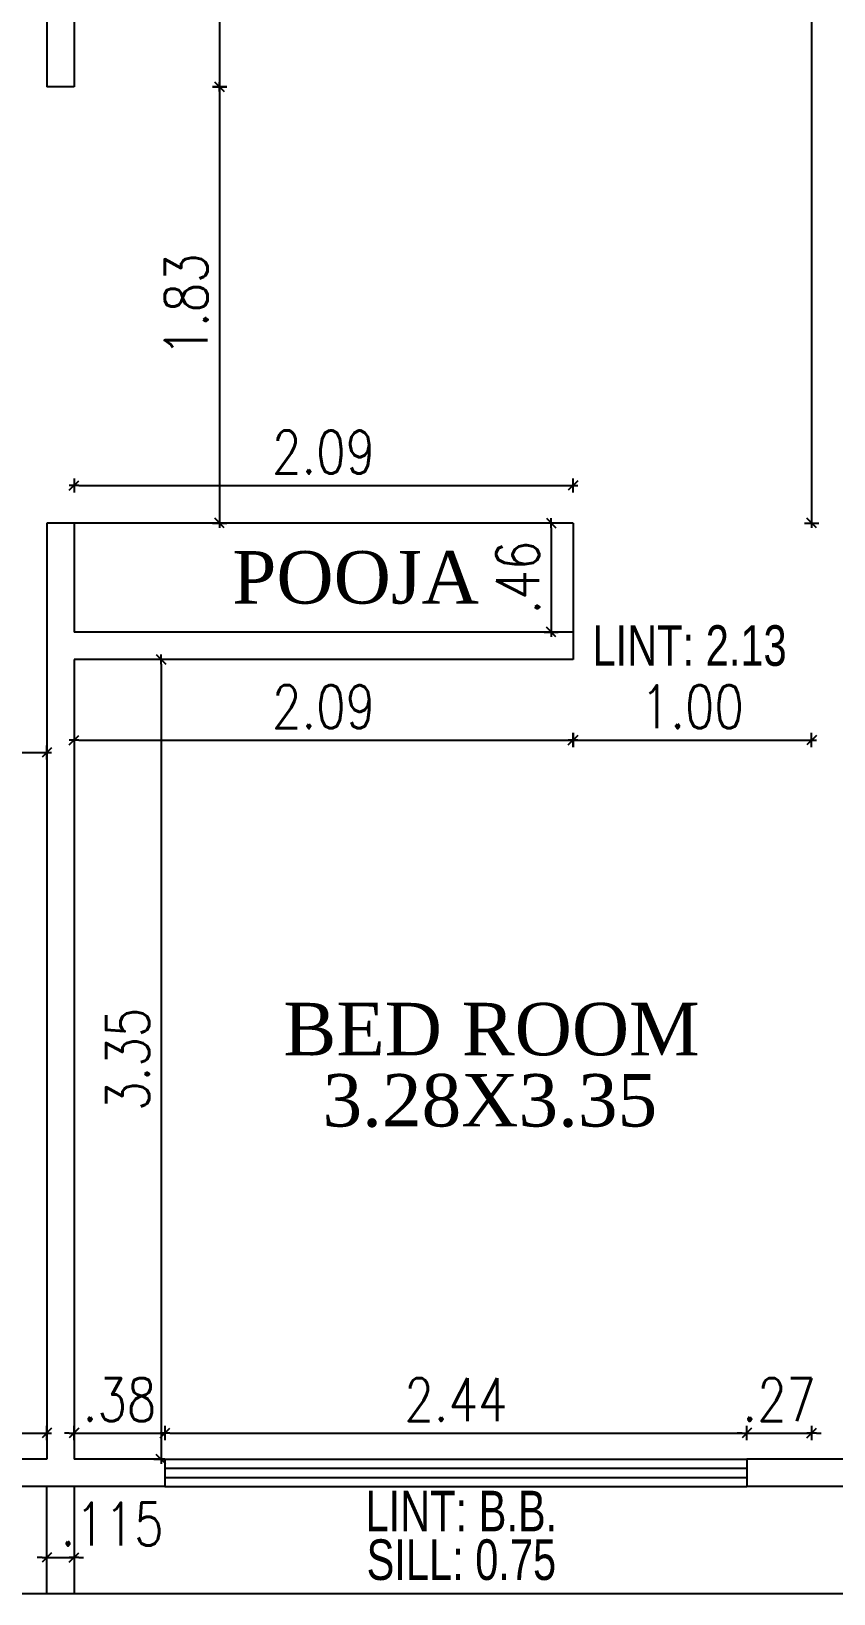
# Model space of a CAD drawing. Header units: inches. Extents: x 14235 to 14499, y 0 to 2549.
# Drawn here: x 14445.88 to 14449.24, y 2353.53 to 2360.08 of the extents above; entities that cross this region are included whole.
import ezdxf
from ezdxf.enums import TextEntityAlignment as Align

# ---------------------------------------------------------------- set-up
doc = ezdxf.new("R2010")
doc.units = ezdxf.units.IN
doc.header["$LTSCALE"] = 0.25
doc.header["$MEASUREMENT"] = 0
doc.header["$PDMODE"] = 35
for name, color, linetype in [('edges', 1, 'Continuous'), ('edges bak', 7, 'Continuous'), ('text-large', 7, 'Continuous'), ('wall', 7, 'Continuous'), ('windows', 106, 'Continuous'), ('WORK TEX', 6, 'Continuous'), ('WORKING DIM', 7, 'Continuous')]:
    doc.layers.add(name, color=color, linetype=linetype)
doc.styles.add('ARIAL', font='TIMES_0.TTF')
doc.styles.add('ARL', font='swisscl_0.ttf')
doc.styles.add('romans', font='romans.shx', dxfattribs={"width": 0.8})
doc.dimstyles.new('121', dxfattribs={"dimscale": 0.1, "dimtxt": 1.8, "dimasz": 0.2, "dimexe": 0.03125, "dimexo": 0.25, "dimgap": 0.5, "dimtad": 1, "dimzin": 4, "dimdsep": 46, "dimtxsty": 'romans', "dimblk1": 'MINITICK', "dimblk2": 'MINITICK', "dimsah": 1, "dimcen": 1, "dimse1": 1, "dimse2": 1, "dimclrd": 252, "dimclre": 256, "dimclrt": 7, "dimadec": 3, "dimazin": 0, "dimtfac": 0.8, "dimtix": 1, "dimtmove": 2, "dimatfit": 3, "dimfxl": 0, "dimtolj": 1, "dimtzin": 3, "dimarcsym": 0})

# ---------------------------------------------------------------- blocks, each defined once
blk = doc.blocks.new('MINITICK')
at = {"color": 7}
for p, q in [((1, 1), (-1, -1)), ((-1, 0), (1, 0)), ((0, -1.5), (0, 1.5))]:
    blk.add_line(p, q, dxfattribs=at)
blk = doc.blocks.new('*D2147')
at = {"layer": 'Defpoints', "color": 0, "transparency": 16777216}
for p in [(14446.0565, 2363.6217), (14446.0565, 2359.8488), (14446.6663, 2359.8488)]:
    blk.add_point(p, dxfattribs=at)
at = {"layer": 'WORKING DIM', "color": 252, "lineweight": -2, "transparency": 16777216}
blk.add_line((14446.6663, 2363.6017), (14446.6663, 2359.8688), dxfattribs=at)
at = {"layer": 'WORKING DIM', "color": 252, "lineweight": -2, "transparency": 16777216, "xscale": 0.02, "yscale": 0.02, "zscale": 0.02}
for p, rotation in [((14446.6663, 2363.6217), 90), ((14446.6663, 2359.8488), 270)]:
    blk.add_blockref('MINITICK', p, dxfattribs=dict(at, rotation=rotation))
at = {"layer": 'WORKING DIM', "color": 7, "transparency": 16777216, "insert": (14446.5263, 2361.7352), "char_height": 0.18, "attachment_point": 5, "rotation": 90, "style": 'romans'}
blk.add_mtext('\\A1;3.77', dxfattribs=at)
blk = doc.blocks.new('*D2155')
at = {"layer": 'Defpoints', "color": 0, "transparency": 16777216}
for p in [(14449.3339, 2362.7404), (14449.1483, 2358.0195), (14449.3911, 2358.0195)]:
    blk.add_point(p, dxfattribs=at)
at = {"layer": 'WORKING DIM', "color": 252, "lineweight": -2, "transparency": 16777216}
blk.add_line((14449.1483, 2362.7204), (14449.1483, 2358.0395), dxfattribs=at)
at = {"layer": 'WORKING DIM', "color": 252, "lineweight": -2, "transparency": 16777216, "xscale": 0.02, "yscale": 0.02, "zscale": 0.02}
for p, rotation in [((14449.1483, 2362.7404), 90), ((14449.1483, 2358.0195), 270)]:
    blk.add_blockref('MINITICK', p, dxfattribs=dict(at, rotation=rotation))
at = {"layer": 'WORKING DIM', "color": 7, "transparency": 16777216, "insert": (14449.0083, 2360.3799), "char_height": 0.18, "attachment_point": 5, "rotation": 90, "style": 'romans'}
blk.add_mtext('\\A1;4.72', dxfattribs=at)
blk = doc.blocks.new('*D2163')
at = {"layer": 'Defpoints', "color": 0, "transparency": 16777216}
for p in [(14447.9734, 2358.0195), (14447.9734, 2357.5622), (14448.0565, 2357.5622)]:
    blk.add_point(p, dxfattribs=at)
at = {"layer": 'WORKING DIM', "color": 252, "lineweight": -2, "transparency": 16777216}
blk.add_line((14448.0565, 2357.9995), (14448.0565, 2357.5822), dxfattribs=at)
at = {"layer": 'WORKING DIM', "color": 252, "lineweight": -2, "transparency": 16777216, "xscale": 0.02, "yscale": 0.02, "zscale": 0.02}
for p, rotation in [((14448.0565, 2358.0195), 90), ((14448.0565, 2357.5622), 270)]:
    blk.add_blockref('MINITICK', p, dxfattribs=dict(at, rotation=rotation))
at = {"layer": 'WORKING DIM', "color": 7, "transparency": 16777216, "insert": (14447.9165, 2357.7909), "char_height": 0.18, "attachment_point": 5, "rotation": 90, "style": 'romans'}
blk.add_mtext('\\A1;.46', dxfattribs=at)
blk = doc.blocks.new('*D2164')
at = {"layer": 'Defpoints', "color": 0, "transparency": 16777216}
for p in [(14448.1483, 2358.1769), (14446.0565, 2357.7909), (14448.1483, 2357.7909)]:
    blk.add_point(p, dxfattribs=at)
at = {"layer": 'WORKING DIM', "color": 252, "lineweight": -2, "transparency": 16777216}
blk.add_line((14446.0765, 2358.1769), (14448.1283, 2358.1769), dxfattribs=at)
at = {"layer": 'WORKING DIM', "color": 252, "lineweight": -2, "transparency": 16777216, "xscale": 0.02, "yscale": 0.02, "zscale": 0.02, "rotation": 180}
blk.add_blockref('MINITICK', (14446.0565, 2358.1769), dxfattribs=at)
at = {"layer": 'WORKING DIM', "color": 252, "lineweight": -2, "transparency": 16777216, "xscale": 0.02, "yscale": 0.02, "zscale": 0.02}
blk.add_blockref('MINITICK', (14448.1483, 2358.1769), dxfattribs=at)
at = {"layer": 'WORKING DIM', "color": 7, "transparency": 16777216, "insert": (14447.1024, 2358.3169), "char_height": 0.18, "attachment_point": 5, "style": 'romans'}
blk.add_mtext('\\A1;2.09', dxfattribs=at)
blk = doc.blocks.new('*D2165')
at = {"layer": 'Defpoints', "color": 0, "transparency": 16777216}
for p in [(14446.0565, 2357.4479), (14448.1483, 2357.4479), (14448.1483, 2357.1093)]:
    blk.add_point(p, dxfattribs=at)
at = {"layer": 'WORKING DIM', "color": 252, "lineweight": -2, "transparency": 16777216}
blk.add_line((14446.0765, 2357.1093), (14448.1283, 2357.1093), dxfattribs=at)
at = {"layer": 'WORKING DIM', "color": 252, "lineweight": -2, "transparency": 16777216, "xscale": 0.02, "yscale": 0.02, "zscale": 0.02, "rotation": 180}
blk.add_blockref('MINITICK', (14446.0565, 2357.1093), dxfattribs=at)
at = {"layer": 'WORKING DIM', "color": 252, "lineweight": -2, "transparency": 16777216, "xscale": 0.02, "yscale": 0.02, "zscale": 0.02}
blk.add_blockref('MINITICK', (14448.1483, 2357.1093), dxfattribs=at)
at = {"layer": 'WORKING DIM', "color": 7, "transparency": 16777216, "insert": (14447.1024, 2357.2493), "char_height": 0.18, "attachment_point": 5, "style": 'romans'}
blk.add_mtext('\\A1;2.09', dxfattribs=at)
blk = doc.blocks.new('*D1748')
at = {"layer": 'Defpoints', "color": 0, "transparency": 16777216}
for p in [(14448.1483, 2357.4479), (14449.1483, 2357.4479), (14449.1483, 2357.1093)]:
    blk.add_point(p, dxfattribs=at)
at = {"layer": 'WORKING DIM', "color": 252, "lineweight": -2, "transparency": 16777216}
blk.add_line((14448.1683, 2357.1093), (14449.1283, 2357.1093), dxfattribs=at)
at = {"layer": 'WORKING DIM', "color": 252, "lineweight": -2, "transparency": 16777216, "xscale": 0.02, "yscale": 0.02, "zscale": 0.02, "rotation": 180}
blk.add_blockref('MINITICK', (14448.1483, 2357.1093), dxfattribs=at)
at = {"layer": 'WORKING DIM', "color": 252, "lineweight": -2, "transparency": 16777216, "xscale": 0.02, "yscale": 0.02, "zscale": 0.02}
blk.add_blockref('MINITICK', (14449.1483, 2357.1093), dxfattribs=at)
at = {"layer": 'WORKING DIM', "color": 7, "transparency": 16777216, "insert": (14448.6483, 2357.2493), "char_height": 0.18, "attachment_point": 5, "style": 'romans'}
blk.add_mtext('\\A1;1.00', dxfattribs=at)
blk = doc.blocks.new('*D2166')
at = {"layer": 'Defpoints', "color": 0, "transparency": 16777216}
for p in [(14446.2997, 2357.4479), (14446.2997, 2354.0942), (14446.4209, 2354.0942)]:
    blk.add_point(p, dxfattribs=at)
at = {"layer": 'WORKING DIM', "color": 252, "lineweight": -2, "transparency": 16777216}
blk.add_line((14446.4209, 2357.4279), (14446.4209, 2354.1142), dxfattribs=at)
at = {"layer": 'WORKING DIM', "color": 252, "lineweight": -2, "transparency": 16777216, "xscale": 0.02, "yscale": 0.02, "zscale": 0.02}
for p, rotation in [((14446.4209, 2357.4479), 90), ((14446.4209, 2354.0942), 270)]:
    blk.add_blockref('MINITICK', p, dxfattribs=dict(at, rotation=rotation))
at = {"layer": 'WORKING DIM', "color": 7, "transparency": 16777216, "insert": (14446.2809, 2355.771), "char_height": 0.18, "attachment_point": 5, "rotation": 90, "style": 'romans'}
blk.add_mtext('\\A1;3.35', dxfattribs=at)
blk = doc.blocks.new('*D2167')
at = {"layer": 'Defpoints', "color": 0, "transparency": 16777216}
for p in [(14446.4376, 2354.2036), (14446.0565, 2354.0942), (14446.4376, 2354.0942)]:
    blk.add_point(p, dxfattribs=at)
at = {"layer": 'WORKING DIM', "color": 252, "lineweight": -2, "transparency": 16777216}
for p, q in [((14446.0365, 2354.2036), (14446.0165, 2354.2036)), ((14446.0565, 2354.2036), (14446.4376, 2354.2036)), ((14446.4576, 2354.2036), (14446.4776, 2354.2036))]:
    blk.add_line(p, q, dxfattribs=at)
at = {"layer": 'WORKING DIM', "color": 252, "lineweight": -2, "transparency": 16777216, "xscale": 0.02, "yscale": 0.02, "zscale": 0.02}
blk.add_blockref('MINITICK', (14446.0565, 2354.2036), dxfattribs=at)
at = {"layer": 'WORKING DIM', "color": 252, "lineweight": -2, "transparency": 16777216, "xscale": 0.02, "yscale": 0.02, "zscale": 0.02, "rotation": 180}
blk.add_blockref('MINITICK', (14446.4376, 2354.2036), dxfattribs=at)
at = {"layer": 'WORKING DIM', "color": 7, "transparency": 16777216, "insert": (14446.2471, 2354.3436), "char_height": 0.18, "attachment_point": 5, "style": 'romans'}
blk.add_mtext('\\A1;.38', dxfattribs=at)
blk = doc.blocks.new('*D2168')
at = {"layer": 'Defpoints', "color": 0, "transparency": 16777216}
for p in [(14448.8766, 2354.2036), (14446.4376, 2354.0942), (14448.8766, 2354.0942)]:
    blk.add_point(p, dxfattribs=at)
at = {"layer": 'WORKING DIM', "color": 252, "lineweight": -2, "transparency": 16777216}
blk.add_line((14446.4576, 2354.2036), (14448.8566, 2354.2036), dxfattribs=at)
at = {"layer": 'WORKING DIM', "color": 252, "lineweight": -2, "transparency": 16777216, "xscale": 0.02, "yscale": 0.02, "zscale": 0.02, "rotation": 180}
blk.add_blockref('MINITICK', (14446.4376, 2354.2036), dxfattribs=at)
at = {"layer": 'WORKING DIM', "color": 252, "lineweight": -2, "transparency": 16777216, "xscale": 0.02, "yscale": 0.02, "zscale": 0.02}
blk.add_blockref('MINITICK', (14448.8766, 2354.2036), dxfattribs=at)
at = {"layer": 'WORKING DIM', "color": 7, "transparency": 16777216, "insert": (14447.6571, 2354.3436), "char_height": 0.18, "attachment_point": 5, "style": 'romans'}
blk.add_mtext('\\A1;2.44', dxfattribs=at)
blk = doc.blocks.new('*D2169')
at = {"layer": 'Defpoints', "color": 0, "transparency": 16777216}
for p in [(14449.1483, 2354.2036), (14448.8766, 2353.9799), (14449.1483, 2353.9799)]:
    blk.add_point(p, dxfattribs=at)
at = {"layer": 'WORKING DIM', "color": 252, "lineweight": -2, "transparency": 16777216}
for p, q in [((14448.8566, 2354.2036), (14448.8366, 2354.2036)), ((14448.8766, 2354.2036), (14449.1483, 2354.2036)), ((14449.1683, 2354.2036), (14449.1883, 2354.2036))]:
    blk.add_line(p, q, dxfattribs=at)
at = {"layer": 'WORKING DIM', "color": 252, "lineweight": -2, "transparency": 16777216, "xscale": 0.02, "yscale": 0.02, "zscale": 0.02}
blk.add_blockref('MINITICK', (14448.8766, 2354.2036), dxfattribs=at)
at = {"layer": 'WORKING DIM', "color": 252, "lineweight": -2, "transparency": 16777216, "xscale": 0.02, "yscale": 0.02, "zscale": 0.02, "rotation": 180}
blk.add_blockref('MINITICK', (14449.1483, 2354.2036), dxfattribs=at)
at = {"layer": 'WORKING DIM', "color": 7, "transparency": 16777216, "insert": (14449.0125, 2354.3436), "char_height": 0.18, "attachment_point": 5, "style": 'romans'}
blk.add_mtext('\\A1;.27', dxfattribs=at)
blk = doc.blocks.new('*D2170')
at = {"layer": 'Defpoints', "color": 0, "transparency": 16777216}
for p in [(14445.9422, 2354.2036), (14445.18, 2354.0942), (14445.9422, 2354.0942)]:
    blk.add_point(p, dxfattribs=at)
at = {"layer": 'WORKING DIM', "color": 252, "lineweight": -2, "transparency": 16777216}
blk.add_line((14445.2, 2354.2036), (14445.9222, 2354.2036), dxfattribs=at)
at = {"layer": 'WORKING DIM', "color": 252, "lineweight": -2, "transparency": 16777216, "xscale": 0.02, "yscale": 0.02, "zscale": 0.02, "rotation": 180}
blk.add_blockref('MINITICK', (14445.18, 2354.2036), dxfattribs=at)
at = {"layer": 'WORKING DIM', "color": 252, "lineweight": -2, "transparency": 16777216, "xscale": 0.02, "yscale": 0.02, "zscale": 0.02}
blk.add_blockref('MINITICK', (14445.9422, 2354.2036), dxfattribs=at)
at = {"layer": 'WORKING DIM', "color": 7, "transparency": 16777216, "insert": (14445.5611, 2354.3436), "char_height": 0.18, "attachment_point": 5, "style": 'romans'}
blk.add_mtext('\\A1;.76', dxfattribs=at)
blk = doc.blocks.new('*D2174')
at = {"layer": 'Defpoints', "color": 0, "transparency": 16777216}
for p in [(14444.9413, 2357.4479), (14445.9422, 2357.4479), (14445.9422, 2357.0573)]:
    blk.add_point(p, dxfattribs=at)
at = {"layer": 'WORKING DIM', "color": 252, "lineweight": -2, "transparency": 16777216}
blk.add_line((14444.9613, 2357.0573), (14445.9222, 2357.0573), dxfattribs=at)
at = {"layer": 'WORKING DIM', "color": 252, "lineweight": -2, "transparency": 16777216, "xscale": 0.02, "yscale": 0.02, "zscale": 0.02, "rotation": 180}
blk.add_blockref('MINITICK', (14444.9413, 2357.0573), dxfattribs=at)
at = {"layer": 'WORKING DIM', "color": 252, "lineweight": -2, "transparency": 16777216, "xscale": 0.02, "yscale": 0.02, "zscale": 0.02}
blk.add_blockref('MINITICK', (14445.9422, 2357.0573), dxfattribs=at)
at = {"layer": 'WORKING DIM', "color": 7, "transparency": 16777216, "insert": (14445.4418, 2357.1973), "char_height": 0.18, "attachment_point": 5, "style": 'romans'}
blk.add_mtext('\\A1;1.00', dxfattribs=at)
blk = doc.blocks.new('*D2175')
at = {"layer": 'Defpoints', "color": 0, "transparency": 16777216}
for p in [(14446.2422, 2359.8488), (14446.2422, 2358.0195), (14446.6663, 2358.0195)]:
    blk.add_point(p, dxfattribs=at)
at = {"layer": 'WORKING DIM', "color": 252, "lineweight": -2, "transparency": 16777216}
blk.add_line((14446.6663, 2359.8288), (14446.6663, 2358.0395), dxfattribs=at)
at = {"layer": 'WORKING DIM', "color": 252, "lineweight": -2, "transparency": 16777216, "xscale": 0.02, "yscale": 0.02, "zscale": 0.02}
for p, rotation in [((14446.6663, 2359.8488), 90), ((14446.6663, 2358.0195), 270)]:
    blk.add_blockref('MINITICK', p, dxfattribs=dict(at, rotation=rotation))
at = {"layer": 'WORKING DIM', "color": 7, "transparency": 16777216, "insert": (14446.5263, 2358.9342), "char_height": 0.18, "attachment_point": 5, "rotation": 90, "style": 'romans'}
blk.add_mtext('\\A1;1.83', dxfattribs=at)
blk = doc.blocks.new('*D1749')
at = {"layer": 'Defpoints', "color": 0, "transparency": 16777216}
for p in [(14445.9422, 2360.2388), (14444.9413, 2360.0345), (14445.9422, 2360.0345)]:
    blk.add_point(p, dxfattribs=at)
at = {"layer": 'WORKING DIM', "color": 252, "lineweight": -2, "transparency": 16777216}
blk.add_line((14444.9613, 2360.2388), (14445.9222, 2360.2388), dxfattribs=at)
at = {"layer": 'WORKING DIM', "color": 252, "lineweight": -2, "transparency": 16777216, "xscale": 0.02, "yscale": 0.02, "zscale": 0.02, "rotation": 180}
blk.add_blockref('MINITICK', (14444.9413, 2360.2388), dxfattribs=at)
at = {"layer": 'WORKING DIM', "color": 252, "lineweight": -2, "transparency": 16777216, "xscale": 0.02, "yscale": 0.02, "zscale": 0.02}
blk.add_blockref('MINITICK', (14445.9422, 2360.2388), dxfattribs=at)
at = {"layer": 'WORKING DIM', "color": 7, "transparency": 16777216, "insert": (14445.4418, 2360.3788), "char_height": 0.18, "attachment_point": 5, "style": 'romans'}
blk.add_mtext('\\A1;1.00', dxfattribs=at)
blk = doc.blocks.new('*D1806')
at = {"layer": 'Defpoints', "color": 0, "transparency": 16777216}
for p in [(14445.9422, 2353.6584), (14446.0565, 2353.6819), (14446.0565, 2353.6584)]:
    blk.add_point(p, dxfattribs=at)
at = {"layer": 'WORKING DIM', "color": 252, "lineweight": -2, "transparency": 16777216}
for p, q in [((14445.9222, 2353.6819), (14445.9022, 2353.6819)), ((14445.9422, 2353.6819), (14446.0565, 2353.6819)), ((14446.0765, 2353.6819), (14446.0965, 2353.6819))]:
    blk.add_line(p, q, dxfattribs=at)
at = {"layer": 'WORKING DIM', "color": 252, "lineweight": -2, "transparency": 16777216, "xscale": 0.02, "yscale": 0.02, "zscale": 0.02}
blk.add_blockref('MINITICK', (14445.9422, 2353.6819), dxfattribs=at)
at = {"layer": 'WORKING DIM', "color": 252, "lineweight": -2, "transparency": 16777216, "xscale": 0.02, "yscale": 0.02, "zscale": 0.02, "rotation": 180}
blk.add_blockref('MINITICK', (14446.0565, 2353.6819), dxfattribs=at)
at = {"layer": 'WORKING DIM', "color": 7, "transparency": 16777216, "insert": (14446.2161, 2353.8219), "char_height": 0.18, "attachment_point": 5, "style": 'romans'}
blk.add_mtext('\\A1;.115', dxfattribs=at)

msp = doc.modelspace()

# ---------------------------------------------------------------- linework, layer by layer
at = {"layer": 'edges', "ltscale": 0.4}
msp.add_line((14463.7775, 2353.5299), (14441.9407, 2353.5299), dxfattribs=at)
msp.add_lwpolyline([(14446.0565, 2353.9799), (14446.0565, 2353.5299), (14445.9422, 2353.5299), (14445.9422, 2353.9799)], dxfattribs=at)
at = {"layer": 'edges bak'}
for p, q in [((14446.9869, 2358.0195), (14446.0565, 2358.0195)), ((14448.1483, 2358.0195), (14446.9869, 2358.0195))]:
    msp.add_line(p, q, dxfattribs=at)
at = {"layer": 'wall'}
for p, q in [((14445.9422, 2363.6217), (14445.9422, 2359.8488)), ((14446.0565, 2363.6217), (14446.0565, 2359.8488)), ((14446.0565, 2359.8488), (14445.9422, 2359.8488)), ((14445.9422, 2358.0195), (14445.9422, 2354.0942)), ((14446.0565, 2358.0195), (14445.9422, 2358.0195)), ((14446.0565, 2358.0195), (14446.0565, 2357.5622)), ((14448.1483, 2358.0195), (14448.1483, 2357.4479)), ((14448.1483, 2357.5622), (14446.0565, 2357.5622)), ((14446.0565, 2357.4479), (14446.0565, 2354.0942)), ((14448.1483, 2357.4479), (14446.0565, 2357.4479)), ((14445.9422, 2354.0942), (14445.18, 2354.0942)), ((14446.4376, 2354.0942), (14446.0565, 2354.0942)), ((14446.4376, 2354.0942), (14446.4376, 2353.9799)), ((14449.3339, 2354.0942), (14448.8766, 2354.0942)), ((14448.8766, 2354.0942), (14448.8766, 2353.9799)), ((14446.4376, 2353.9799), (14445.18, 2353.9799)), ((14449.4483, 2353.9799), (14448.8766, 2353.9799))]:
    msp.add_line(p, q, dxfattribs=at)
at = {"layer": 'windows'}
for p, q in [((14446.4376, 2354.0942), (14448.8766, 2354.0942)), ((14446.4376, 2354.0561), (14448.8766, 2354.0561)), ((14446.4376, 2354.018), (14448.8766, 2354.018)), ((14446.4376, 2353.9799), (14448.8766, 2353.9799))]:
    msp.add_line(p, q, dxfattribs=at)

# ---------------------------------------------------------------- texts
at = {"layer": 'text-large', "style": 'ARIAL'}
for s, p in [('POOJA', (14447.2368, 2357.792)), ('BED ROOM', (14447.8065, 2355.8977)), ('3.28X3.35', (14447.7995, 2355.5992))]:
    msp.add_text(s, height=0.22, dxfattribs=at).set_placement(p, align=Align.MIDDLE_CENTER)
at = {"layer": 'WORK TEX', "style": 'ARL'}
for s, p in [('LINT: 2.13', (14448.6368, 2357.5058)), ('LINT: B.B.', (14447.6801, 2353.8767)), ('SILL: 0.75', (14447.6801, 2353.6728))]:
    msp.add_text(s, height=0.17, dxfattribs=at).set_placement(p, align=Align.MIDDLE_CENTER)

# ---------------------------------------------------------------- dimensions: what is measured, and where the dimension line sits
at = {"layer": 'WORKING DIM'}
for base, p1, p2, picture, middle in [((14446.6663, 2359.8488), (14446.0565, 2363.6217), (14446.0565, 2359.8488), '*D2147', (14446.5263, 2361.7352)), ((14449.1483, 2358.0195), (14449.3339, 2362.7404), (14449.3911, 2358.0195), '*D2155', (14449.0083, 2360.3799)), ((14446.6663, 2358.0195), (14446.2422, 2359.8488), (14446.2422, 2358.0195), '*D2175', (14446.5263, 2358.9342)), ((14448.0565, 2357.5622), (14447.9734, 2358.0195), (14447.9734, 2357.5622), '*D2163', (14447.9165, 2357.7909)), ((14446.4209, 2354.0942), (14446.2997, 2357.4479), (14446.2997, 2354.0942), '*D2166', (14446.2809, 2355.771))]:
    dim = msp.add_linear_dim(base=base, p1=p1, p2=p2, angle=90, dimstyle='121', override={"dimfxl": 0.18, "dimfxlon": 1}, dxfattribs=at)
    dim.commit()
    dim.dimension.update_dxf_attribs({"geometry": picture, "text_midpoint": middle})
for base, p1, p2, picture, middle in [((14445.9422, 2360.2388), (14444.9413, 2360.0345), (14445.9422, 2360.0345), '*D1749', (14445.4418, 2360.3788)), ((14448.1483, 2358.1769), (14446.0565, 2357.7909), (14448.1483, 2357.7909), '*D2164', (14447.1024, 2358.3169)), ((14445.9422, 2357.0573), (14444.9413, 2357.4479), (14445.9422, 2357.4479), '*D2174', (14445.4418, 2357.1973)), ((14448.1483, 2357.1093), (14446.0565, 2357.4479), (14448.1483, 2357.4479), '*D2165', (14447.1024, 2357.2493)), ((14449.1483, 2357.1093), (14448.1483, 2357.4479), (14449.1483, 2357.4479), '*D1748', (14448.6483, 2357.2493)), ((14445.9422, 2354.2036), (14445.18, 2354.0942), (14445.9422, 2354.0942), '*D2170', (14445.5611, 2354.3436)), ((14446.4376, 2354.2036), (14446.0565, 2354.0942), (14446.4376, 2354.0942), '*D2167', (14446.2471, 2354.3436)), ((14448.8766, 2354.2036), (14446.4376, 2354.0942), (14448.8766, 2354.0942), '*D2168', (14447.6571, 2354.3436)), ((14449.1483, 2354.2036), (14448.8766, 2353.9799), (14449.1483, 2353.9799), '*D2169', (14449.0125, 2354.3436))]:
    dim = msp.add_linear_dim(base=base, p1=p1, p2=p2, dimstyle='121', override={"dimfxl": 0.18, "dimfxlon": 1}, dxfattribs=at)
    dim.commit()
    dim.dimension.update_dxf_attribs({"geometry": picture, "text_midpoint": middle})
dim = msp.add_linear_dim(base=(14446.0565, 2353.6819), p1=(14445.9422, 2353.6584), p2=(14446.0565, 2353.6584), text='.115', dimstyle='121', override={"dimfxl": 0.18, "dimfxlon": 1}, dxfattribs=at)
dim.commit()
dim.dimension.update_dxf_attribs({"geometry": '*D1806', "text_midpoint": (14446.2161, 2353.8219), "dimtype": 160})

doc.saveas('drawing.dxf')
